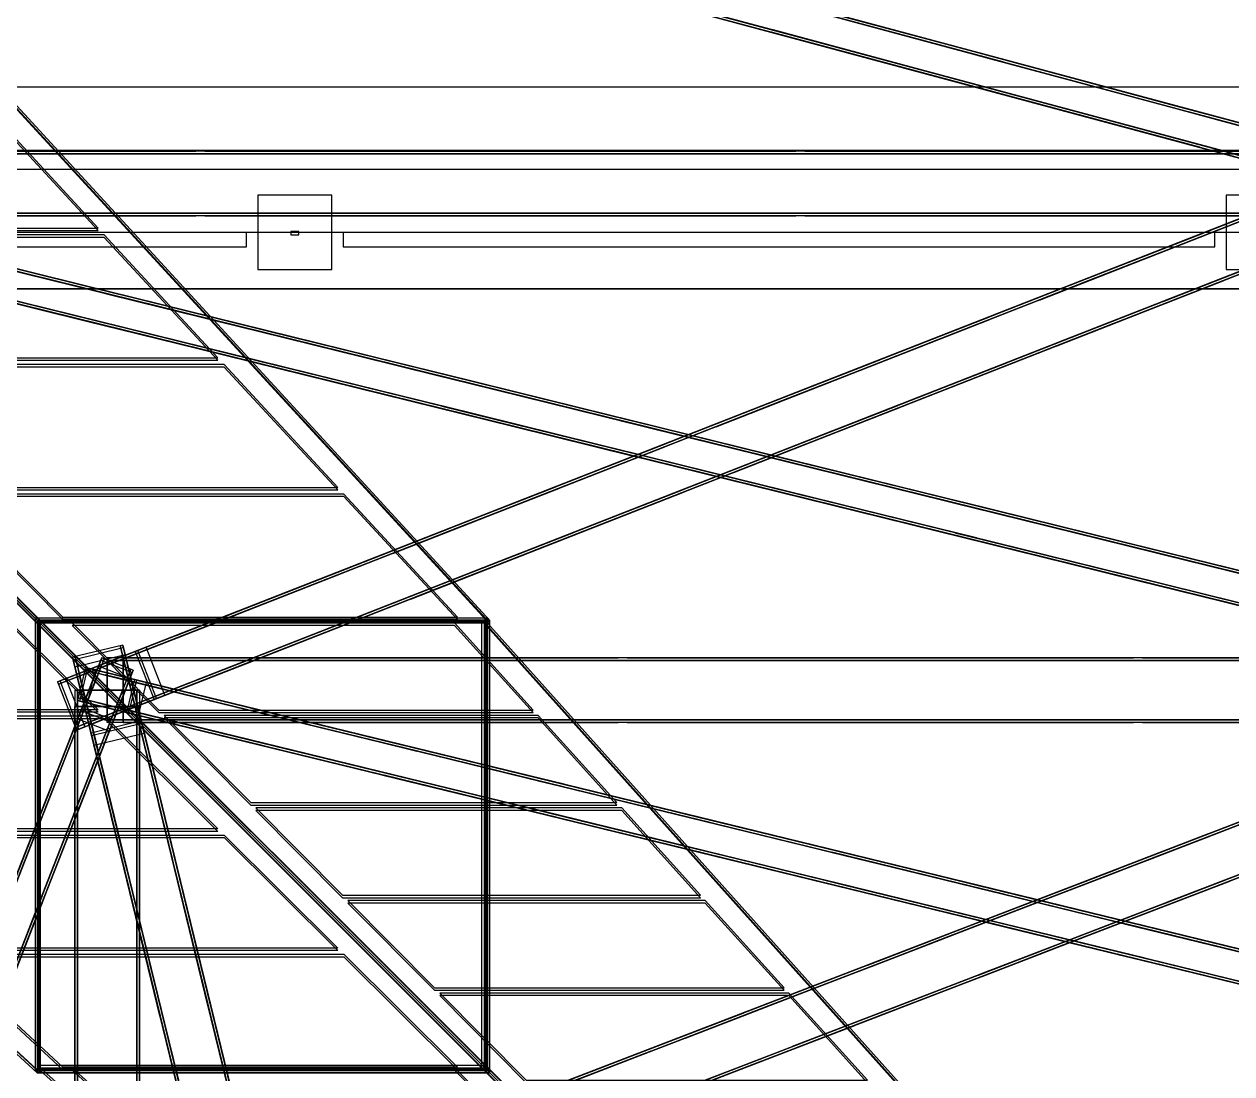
# Model space of a CAD drawing. Header units: millimetres. Extents: x -52000 to 48850, y -48850 to 51750.
# Drawn here: x -19677 to -12194, y 16786 to 23291 of the extents above; entities that cross this region are included whole.
import ezdxf

# ---------------------------------------------------------------- set-up
doc = ezdxf.new("R2010")
doc.units = ezdxf.units.MM
doc.layers.add('D-STR-BASE', color=7, linetype='Continuous', lineweight=25)
doc.layers.add('D-STR-STRC', color=7, linetype='Continuous', lineweight=25)

msp = doc.modelspace()

# ---------------------------------------------------------------- linework, layer by layer
at = {"layer": 'D-STR-BASE'}
for points in [[(-24900, -22900), (24900, -22900), (24900, 22900), (-24900, 22900)], [(24450, 22390), (-24450, 22390), (-24450, 22510), (24450, 22510)], [(24450, 22390), (-24450, 22390), (-24450, 22510), (24450, 22510)], [(-18230, 21770), (-17770, 21770), (-17770, 22230), (-18230, 22230)], [(-12230, 21770), (-11770, 21770), (-11770, 22230), (-12230, 22230)], [(-17975, 22006), (-18025, 22006), (-18025, 21986), (-17975, 21986)], [(24000, 22000), (-24000, 22000), (-24000, 21650), (24000, 21650)], [(24000, 22000), (-24000, 22000), (-24000, 21650), (24000, 21650)], [(24000, 22000), (-24000, 22000), (-24000, 21650), (24000, 21650)], [(24000, 22000), (-24000, 22000), (-24000, 21650), (24000, 21650)], [(24000, 22000), (-24000, 22000), (-24000, 21650), (24000, 21650)], [(24000, 22000), (-24000, 22000), (-24000, 21650), (24000, 21650)], [(24000, 22000), (-24000, 22000), (-24000, 21650), (24000, 21650)], [(24000, 22000), (-24000, 22000), (-24000, 21650), (24000, 21650)], [(-18300, 22000), (-23700, 22000), (-23700, 21910), (-18300, 21910)], [(-18300, 22000), (-23700, 22000), (-23700, 21910), (-18300, 21910)], [(-12300, 22000), (-17700, 22000), (-17700, 21910), (-12300, 21910)], [(-12300, 22000), (-17700, 22000), (-17700, 21910), (-12300, 21910)], [(-23650, -21650), (23650, -21650), (23650, 21650), (-23650, 21650)], [(-23650, -21650), (23650, -21650), (23650, 21650), (-23650, 21650)], [(-23650, -21650), (23650, -21650), (23650, 21650), (-23650, 21650)], [(-23650, -21650), (23650, -21650), (23650, 21650), (-23650, 21650)]]:
    msp.add_lwpolyline(points, close=True, dxfattribs=at)
at = {"layer": 'D-STR-STRC'}
for points in [[(-26505.8, 26520.6), (-26248, 26451.3), (-10999.3, 22353.9), (-11257.1, 22423.1)], [(-26501.7, 26536), (-26243.8, 26466.8), (-10995.1, 22369.3), (-11252.9, 22438.6)], [(-26552, 26348.7), (-26294.2, 26279.4), (-11045.5, 22182), (-11303.3, 22251.2)], [(-26556.2, 26333.2), (-26298.3, 26264), (-11049.6, 22166.5), (-11307.4, 22235.8)], [(-16317.7, 23582.1), (-16136.6, 23533.4), (-14940.4, 23212)], [(-16313.5, 23597.5), (-16132.4, 23548.9), (-14936.3, 23227.5)], [(-16311.7, 23580.5), (-15115.6, 23259.1), (-14934.5, 23210.4)], [(-16307.6, 23595.9), (-15111.4, 23274.5), (-14930.3, 23225.9)], [(-14996.6, 23428), (-14815.5, 23379.3), (-13619.3, 23057.9)], [(-14992.4, 23443.4), (-14811.4, 23394.8), (-13615.2, 23073.4)], [(-14990.7, 23426.4), (-13794.5, 23105), (-13613.4, 23056.3)], [(-14986.5, 23441.8), (-13790.3, 23120.4), (-13609.3, 23071.8)], [(-15046.9, 23240.6), (-14865.9, 23192), (-13669.7, 22870.5)], [(-15042.8, 23256.1), (-14861.7, 23207.4), (-13665.5, 22886)], [(-15041, 23239), (-13844.8, 22917.6), (-13663.8, 22869)], [(-15036.9, 23254.5), (-13840.7, 22933.1), (-13659.6, 22884.4)], [(-13725.9, 23086.5), (-13544.8, 23037.9), (-12348.6, 22716.4)], [(-13721.7, 23102), (-13540.6, 23053.3), (-12344.5, 22731.9)], [(-13719.9, 23084.9), (-12523.8, 22763.5), (-12342.7, 22714.9)], [(-13715.8, 23100.4), (-12519.6, 22779), (-12338.5, 22730.3)], [(-13776.2, 22899.2), (-13595.1, 22850.5), (-12399, 22529.1)], [(-13772.1, 22914.6), (-13591, 22866), (-12394.8, 22544.5)], [(-13766.1, 22913), (-12570, 22591.6), (-12388.9, 22543)], [(-13770.3, 22897.6), (-12574.1, 22576.2), (-12393, 22527.5)], [(-19745.7, 22809), (-22809, 22809), (-19596.1, 19596.1), (-16792.8, 19596.1)], [(-19745.7, 22793.4), (-22809, 22793.4), (-19596.1, 19580.6), (-16792.8, 19580.6)], [(-19923, 22788), (-22591.4, 22788), (-21834, 22026.7), (-19219.3, 22026.7)], [(-19923, 22772.5), (-22591.4, 22772.5), (-21834, 22011.1), (-19219.3, 22011.1)], [(-12451, 22760.5), (-12269.9, 22711.9), (-11127.8, 22405)], [(-12445.1, 22758.9), (-11302.9, 22452), (-11121.9, 22403.4)], [(-12455.1, 22745.1), (-12274.1, 22696.4), (-11131.9, 22389.5)], [(-12449.2, 22743.5), (-11307.1, 22436.6), (-11126, 22387.9)], [(-10961.2, 22548.9), (-11458.1, 22354.2), (-19470, 19214.7), (-18973.1, 19409.5)], [(-10955.4, 22534), (-11452.3, 22339.3), (-19464.1, 19199.9), (-18967.2, 19394.6)], [(-12505.5, 22557.7), (-12324.4, 22509.1), (-11182.3, 22202.2)], [(-12501.3, 22573.2), (-12320.2, 22524.5), (-11178.1, 22217.6)], [(-12499.6, 22556.1), (-11357.4, 22249.2), (-11176.4, 22200.6)], [(-12495.4, 22571.6), (-11353.3, 22264.7), (-11172.2, 22216)], [(22302.6, 22486.6), (22302.6, 22486.6), (-22302.6, 22486.6), (-22302.6, 22486.6)], [(-18613, 22502.6), (-18613, 22502.6), (-22202.6, 22502.6), (-22202.6, 22502.6)], [(-18613, 22486.6), (-18613, 22486.6), (-22202.6, 22486.6), (-22202.6, 22486.6)], [(-14895.9, 22502.6), (-14895.9, 22502.6), (-18558, 22502.6), (-18558, 22502.6)], [(-14895.9, 22486.6), (-14895.9, 22486.6), (-18558, 22486.6), (-18558, 22486.6)], [(-11178.8, 22502.6), (-11178.8, 22502.6), (-14840.9, 22502.6), (-14840.9, 22502.6)], [(-11178.8, 22486.6), (-11178.8, 22486.6), (-14840.9, 22486.6), (-14840.9, 22486.6)], [(-22424.8, 22424.4), (-22137.6, 22353.5), (-9416.6, 19214.1), (-9703.8, 19285)], [(-22421, 22439.9), (-22133.8, 22369.1), (-9412.8, 19229.6), (-9700, 19300.5)], [(-22471.3, 22236.1), (-22184.1, 22165.2), (-9463.1, 19025.8), (-9750.3, 19096.6)], [(-22467.5, 22251.6), (-22180.3, 22180.7), (-9459.3, 19041.3), (-9746.5, 19112.2)], [(-10850.3, 22265.8), (-11347.2, 22071.1), (-19359, 18931.7), (-18862.1, 19126.4)], [(-10844.5, 22250.9), (-11341.4, 22056.2), (-19353.2, 18916.8), (-18856.3, 19111.5)], [(-11709, 22255.9), (-12108.8, 22099.2), (-12725.1, 21857.7)], [(-11703.2, 22241), (-12103, 22084.3), (-12719.3, 21842.8)], [(-11697.2, 22260.5), (-12313.4, 22019), (-12713.3, 21862.3)], [(-11691.3, 22245.6), (-12307.6, 22004.1), (-12707.4, 21847.4)], [(22302.6, 22118.6), (22302.6, 22118.6), (-22302.6, 22118.6), (-22302.6, 22118.6)], [(-18613, 22118.6), (-18613, 22118.6), (-22202.6, 22118.6), (-22202.6, 22118.6)], [(-18613, 22102.6), (-18613, 22102.6), (-22202.6, 22102.6), (-22202.6, 22102.6)], [(-14895.9, 22118.6), (-14895.9, 22118.6), (-18558, 22118.6), (-18558, 22118.6)], [(-14895.9, 22102.6), (-14895.9, 22102.6), (-18558, 22102.6), (-18558, 22102.6)], [(-11178.8, 22118.6), (-11178.8, 22118.6), (-14840.9, 22118.6), (-14840.9, 22118.6)], [(-11178.8, 22102.6), (-11178.8, 22102.6), (-14840.9, 22102.6), (-14840.9, 22102.6)], [(-19180.6, 21984.8), (-21792.4, 21984.8), (-21035, 21223.5), (-18476.9, 21223.5)], [(-19180.6, 21969.3), (-21792.4, 21969.3), (-21035, 21207.9), (-18476.9, 21207.9)], [(-12376.6, 21994.2), (-12776.5, 21837.6), (-13392.7, 21596.1)], [(-12370.8, 21979.4), (-12770.6, 21822.7), (-13386.9, 21581.2)], [(-12364.8, 21998.9), (-12981.1, 21757.4), (-13380.9, 21600.7)], [(-12359, 21984), (-12975.3, 21742.5), (-13375.1, 21585.8)], [(-11598.1, 21972.8), (-11997.9, 21816.1), (-12614.2, 21574.7)], [(-11592.2, 21957.9), (-11992.1, 21801.2), (-12608.3, 21559.8)], [(-11586.3, 21977.5), (-12202.5, 21736), (-12602.4, 21579.3)], [(-11580.4, 21962.6), (-12196.7, 21721.1), (-12596.5, 21564.4)], [(-20227.6, 21882.1), (-20025.9, 21832.4), (-19034.7, 21587.8)], [(-20227.3, 21882.1), (-19236.2, 21637.5), (-19034.5, 21587.7)], [(-20223.8, 21897.7), (-20022, 21847.9), (-19030.9, 21603.3)], [(-20223.5, 21897.6), (-19232.4, 21653), (-19030.6, 21603.2)], [(-20270.2, 21709.3), (-20068.5, 21659.5), (-19077.4, 21414.9)], [(-20270, 21709.3), (-19278.8, 21464.7), (-19077.1, 21414.9)], [(-13044.3, 21732.6), (-13444.1, 21576), (-14060.4, 21334.5)], [(-13038.5, 21717.7), (-13438.3, 21561.1), (-14054.6, 21319.6)], [(-13032.5, 21737.3), (-13648.7, 21495.8), (-14048.6, 21339.1)], [(-13026.6, 21722.4), (-13642.9, 21480.9), (-14042.8, 21324.2)], [(-12265.7, 21711.2), (-12665.6, 21554.5), (-13281.8, 21313)], [(-12253.9, 21715.8), (-12870.2, 21474.4), (-13270, 21317.7)], [(-20274.1, 21693.8), (-20072.4, 21644), (-19081.2, 21399.4)], [(-20273.8, 21693.7), (-19282.7, 21449.1), (-19080.9, 21399.3)], [(-19163.7, 21636.1), (-18962, 21586.3), (-17970.8, 21341.7)], [(-19163.4, 21636), (-18172.3, 21391.4), (-17970.5, 21341.6)], [(-12259.9, 21696.3), (-12659.7, 21539.6), (-13276, 21298.1)], [(-12248.1, 21700.9), (-12864.3, 21459.5), (-13264.2, 21302.8)], [(-19167.5, 21620.5), (-18965.8, 21570.7), (-17974.6, 21326.1)], [(-19167.3, 21620.5), (-18176.1, 21375.9), (-17974.4, 21326.1)], [(-19214, 21432.2), (-19012.3, 21382.4), (-18021.1, 21137.8)], [(-19213.7, 21432.1), (-18222.6, 21187.5), (-18020.9, 21137.7)], [(-19210.2, 21447.7), (-19008.4, 21397.9), (-18017.3, 21153.3)], [(-19209.9, 21447.7), (-18218.8, 21203), (-18017, 21153.3)], [(-13712, 21471), (-14111.8, 21314.3), (-14728.1, 21072.9)], [(-13706.1, 21456.1), (-14106, 21299.4), (-14722.2, 21058)], [(-13700.1, 21475.6), (-14316.4, 21234.2), (-14716.2, 21077.5)], [(-13694.3, 21460.7), (-14310.6, 21219.3), (-14710.4, 21062.6)], [(-12933.4, 21449.6), (-13333.2, 21292.9), (-13949.5, 21051.4)], [(-12927.5, 21434.7), (-13327.4, 21278), (-13943.7, 21036.5)], [(-12921.6, 21454.2), (-13537.8, 21212.7), (-13937.7, 21056.1)], [(-12915.7, 21439.3), (-13532, 21197.8), (-13931.8, 21041.2)], [(-18107.4, 21358.9), (-17905.7, 21309.1), (-16914.5, 21064.5)], [(-18107.2, 21358.8), (-17116, 21114.2), (-16914.3, 21064.5)], [(-18103.6, 21374.4), (-17901.9, 21324.7), (-16910.7, 21080)], [(-18103.4, 21374.4), (-17112.2, 21129.8), (-16910.5, 21080)], [(-18438.2, 21181.6), (-20993.4, 21181.6), (-20236, 20420.2), (-17734.5, 20420.2)], [(-18150.1, 21186.1), (-17948.4, 21136.3), (-16957.2, 20891.7)], [(-18149.8, 21186), (-17158.7, 20941.4), (-16956.9, 20891.6)], [(-14379.6, 21209.4), (-14779.4, 21052.7), (-15395.7, 20811.2)], [(-14373.8, 21194.5), (-14773.6, 21037.8), (-15389.9, 20796.3)], [(-14367.8, 21214), (-14984.1, 20972.5), (-15383.9, 20815.9)], [(-14362, 21199.1), (-14978.2, 20957.6), (-15378.1, 20801)], [(-13601, 21188), (-14000.9, 21031.3), (-14617.1, 20789.8)], [(-13589.2, 21192.6), (-14205.5, 20951.1), (-14605.3, 20794.4)], [(-13583.4, 21177.7), (-14199.7, 20936.2), (-14599.5, 20779.5)], [(-18438.2, 21166.1), (-20993.4, 21166.1), (-20236, 20404.7), (-17734.5, 20404.7)], [(-18153.9, 21170.6), (-17952.2, 21120.8), (-16961, 20876.2)], [(-18153.7, 21170.5), (-17162.5, 20925.9), (-16960.8, 20876.1)], [(-17043.5, 21112.8), (-16841.8, 21063), (-15850.6, 20818.4)], [(-17043.3, 21112.8), (-16052.1, 20868.2), (-15850.4, 20818.4)], [(-13595.2, 21173.1), (-13995, 21016.4), (-14611.3, 20774.9)], [(-17047.3, 21097.3), (-16845.6, 21047.5), (-15854.5, 20802.9)], [(-17047.1, 21097.2), (-16055.9, 20852.6), (-15854.2, 20802.8)], [(-17093.8, 20908.9), (-16892.1, 20859.2), (-15900.9, 20614.5)], [(-17093.6, 20908.9), (-16102.4, 20664.3), (-15900.7, 20614.5)], [(-17090, 20924.5), (-16888.3, 20874.7), (-15897.1, 20630.1)], [(-17089.8, 20924.4), (-16098.6, 20679.8), (-15896.9, 20630)], [(-15047.3, 20947.8), (-15447.1, 20791.1), (-16063.4, 20549.6)], [(-15041.4, 20932.9), (-15441.3, 20776.2), (-16057.5, 20534.7)], [(-15035.4, 20952.4), (-15651.7, 20710.9), (-16051.6, 20554.2)], [(-15029.6, 20937.5), (-15645.9, 20696), (-16045.7, 20539.3)], [(-14268.7, 20926.3), (-14668.5, 20769.7), (-15284.8, 20528.2)], [(-14262.9, 20911.4), (-14662.7, 20754.8), (-15279, 20513.3)], [(-14256.9, 20931), (-14873.1, 20689.5), (-15273, 20532.8)], [(-14251, 20916.1), (-14867.3, 20674.6), (-15267.2, 20517.9)], [(-15987.3, 20835.7), (-15785.5, 20785.9), (-14794.4, 20541.3)], [(-15987, 20835.6), (-14995.9, 20591), (-14794.1, 20541.2)], [(-15983.4, 20851.2), (-15781.7, 20801.4), (-14790.5, 20556.8)], [(-15983.2, 20851.1), (-14992, 20606.5), (-14790.3, 20556.8)], [(-15714.9, 20686.2), (-16114.8, 20529.5), (-16731, 20288)], [(-15709.1, 20671.3), (-16108.9, 20514.6), (-16725.2, 20273.1)], [(-15703.1, 20690.8), (-16319.4, 20449.3), (-16719.2, 20292.6)], [(-15697.3, 20675.9), (-16313.5, 20434.4), (-16713.4, 20277.7)], [(-16029.9, 20662.9), (-15828.2, 20613.1), (-14837, 20368.5)], [(-16029.7, 20662.8), (-15038.5, 20418.2), (-14836.8, 20368.4)], [(-14936.3, 20664.7), (-15336.2, 20508), (-15952.5, 20266.6)], [(-14924.5, 20669.4), (-15540.8, 20427.9), (-15940.6, 20271.2)], [(-14918.7, 20654.5), (-15535, 20413), (-15934.8, 20256.3)], [(-16033.7, 20647.3), (-15832, 20597.5), (-14840.9, 20352.9)], [(-16033.5, 20647.3), (-15042.3, 20402.7), (-14840.6, 20352.9)], [(-14930.5, 20649.8), (-15330.4, 20493.2), (-15946.6, 20251.7)], [(-14923.3, 20589.6), (-14721.6, 20539.8), (-13730.5, 20295.2)], [(-14923.1, 20589.5), (-13931.9, 20344.9), (-13730.2, 20295.1)], [(-14927.2, 20574.1), (-14725.5, 20524.3), (-13734.3, 20279.7)], [(-14926.9, 20574), (-13935.8, 20329.4), (-13734.1, 20279.6)], [(-16370.8, 20429.2), (-16987, 20187.7), (-17386.9, 20031)], [(-17695.8, 20378.4), (-20194.3, 20378.4), (-19436.9, 19617), (-16992.1, 19617)], [(-17695.8, 20362.8), (-20194.3, 20362.8), (-19436.9, 19601.5), (-16992.1, 19601.5)], [(-16382.6, 20424.5), (-16782.4, 20267.9), (-17398.7, 20026.4)], [(-16376.7, 20409.6), (-16776.6, 20253), (-17392.8, 20011.5)], [(-16364.9, 20414.3), (-16981.2, 20172.8), (-17381, 20016.1)], [(-15604, 20403.1), (-16003.8, 20246.4), (-16620.1, 20004.9)], [(-15598.2, 20388.2), (-15998, 20231.5), (-16614.3, 19990.1)], [(-15592.2, 20407.7), (-16208.5, 20166.3), (-16608.3, 20009.6)], [(-15586.4, 20392.8), (-16202.6, 20151.4), (-16602.5, 19994.7)], [(-14973.7, 20385.7), (-14771.9, 20335.9), (-13780.8, 20091.3)], [(-14973.4, 20385.6), (-13982.3, 20141), (-13780.5, 20091.2)], [(-14969.8, 20401.2), (-14768.1, 20351.5), (-13776.9, 20106.8)], [(-14969.6, 20401.2), (-13978.4, 20156.6), (-13776.7, 20106.8)], [(-13867.1, 20312.4), (-13665.4, 20262.6), (-12674.2, 20018)], [(-13866.9, 20312.4), (-12875.7, 20067.8), (-12674, 20018)], [(-13863.3, 20328), (-13661.5, 20278.2), (-12670.4, 20033.6)], [(-13863, 20327.9), (-12871.9, 20083.3), (-12670.1, 20033.5)], [(-17050.2, 20162.9), (-17450.1, 20006.2), (-18066.3, 19764.8)], [(-17044.4, 20148), (-17444.2, 19991.3), (-18060.5, 19749.9)], [(-17038.4, 20167.5), (-17654.7, 19926.1), (-18054.5, 19769.4)], [(-17032.6, 20152.6), (-17648.8, 19911.2), (-18048.7, 19754.5)], [(-16271.7, 20141.5), (-16671.5, 19984.8), (-17287.8, 19743.3)], [(-16259.8, 20146.1), (-16876.1, 19904.6), (-17276, 19748)], [(-16254, 20131.2), (-16870.3, 19889.7), (-17270.1, 19733.1)], [(-13909.7, 20139.6), (-13708, 20089.8), (-12716.9, 19845.2)], [(-13909.5, 20139.6), (-12918.3, 19894.9), (-12716.6, 19845.2)], [(-16265.8, 20126.6), (-16665.7, 19969.9), (-17281.9, 19728.4)], [(-13913.6, 20124.1), (-13711.9, 20074.3), (-12720.7, 19829.7)], [(-13913.3, 20124), (-12922.2, 19879.4), (-12720.5, 19829.6)], [(-12803.2, 20066.3), (-12601.5, 20016.6), (-11610.3, 19772)], [(-12802.9, 20066.3), (-11811.8, 19821.7), (-11610.1, 19771.9)], [(-12807, 20050.8), (-12605.3, 20001), (-11614.1, 19756.4)], [(-12806.8, 20050.8), (-11815.6, 19806.1), (-11613.9, 19756.4)], [(-17706.1, 19905.9), (-18322.3, 19664.4), (-18722.2, 19507.8)], [(-17717.9, 19901.3), (-18117.7, 19744.6), (-18734, 19503.1)], [(-17712, 19886.4), (-18111.9, 19729.7), (-18728.1, 19488.2)], [(-17700.2, 19891), (-18316.5, 19649.5), (-18716.3, 19492.9)], [(-16939.3, 19879.9), (-17339.2, 19723.2), (-17955.4, 19481.7)], [(-16933.5, 19865), (-17333.3, 19708.3), (-17949.6, 19466.8)], [(-16927.5, 19884.5), (-17543.8, 19643), (-17943.6, 19486.3)], [(-16921.7, 19869.6), (-17537.9, 19628.1), (-17937.8, 19471.4)], [(-12853.5, 19862.5), (-12651.8, 19812.7), (-11660.6, 19568.1)], [(-12853.3, 19862.4), (-11862.1, 19617.8), (-11660.4, 19568)], [(-12849.7, 19878), (-12647.9, 19828.2), (-11656.8, 19583.6)], [(-12849.4, 19877.9), (-11858.3, 19633.3), (-11656.5, 19583.5)], [(-22809, 19761.3), (-19745.7, 19761.3), (-16792.8, 16808.4), (-19596.1, 16808.4)], [(-22809, 19745.7), (-19745.7, 19745.7), (-16792.8, 16792.8), (-19596.1, 16792.8)], [(-22591.4, 19741.9), (-19922.9, 19741.9), (-19219.4, 19042.4), (-21834.1, 19042.4)], [(-22591.4, 19726.3), (-19922.9, 19726.3), (-19219.4, 19026.8), (-21834.1, 19026.8)], [(-19609.4, 19609.4), (-19609.4, 16806.4), (-16806.4, 16806.4), (-16806.4, 19609.4)], [(-18385.5, 19639.7), (-18785.4, 19483), (-19364.4, 19256.1)], [(-18379.7, 19624.8), (-18779.5, 19468.1), (-19358.5, 19241.2)], [(-18373.7, 19644.3), (-18952.7, 19417.4), (-19352.6, 19260.7)], [(-18367.9, 19629.4), (-18946.9, 19402.5), (-19346.7, 19245.8)], [(-17607, 19618.3), (-18006.8, 19461.6), (-18623.1, 19220.1)], [(-17595.2, 19622.9), (-18211.4, 19381.4), (-18611.3, 19224.7)], [(-17589.3, 19608), (-18205.6, 19366.5), (-18605.4, 19209.8)], [(-19597.2, 19597.2), (-19597.2, 16823.6), (-19577.2, 16823.6), (-19577.2, 19597.2)], [(-16823.6, 19597.2), (-19597.2, 19597.2), (-16729.9, 16729.9), (-14256.3, 16729.9)], [(-16823.6, 19581.5), (-19597.2, 19581.5), (-16729.9, 16714.2), (-14256.3, 16714.2)], [(-19596.5, 19596.5), (-19596.5, 16824.3), (-16824.3, 16824.3), (-16824.3, 19596.5)], [(-19596.1, 19596.1), (-19596.1, 16792.8), (-19576.1, 16792.8), (-19576.1, 19596.1)], [(-19595.4, 19595.4), (-19595.4, 16793.5), (-16793.5, 16793.5), (-16793.5, 19595.4)], [(-19585.5, 19585.5), (-19585.5, 16814.4), (-16814.4, 16814.4), (-16814.4, 19585.5)], [(-17010.5, 19580.7), (-19379, 19580.7), (-18842.7, 19040.3), (-16522.5, 19040.3)], [(-17010.5, 19565), (-19379, 19565), (-18842.7, 19024.6), (-16522.5, 19024.6)], [(-17601.1, 19603.4), (-18001, 19446.7), (-18617.2, 19205.2)], [(-16823.6, 16823.6), (-16823.6, 19597.2), (-16843.6, 19597.2), (-16843.6, 16823.6)], [(-16792.8, 16792.8), (-16792.8, 19596.1), (-16812.8, 19596.1), (-16812.8, 16792.8)], [(-18856.3, 19111.5), (-18973.1, 19409.5), (-19470, 19214.7), (-19353.2, 18916.8)], [(-18804.9, 19131.7), (-18921.7, 19429.6), (-19418.6, 19234.9), (-19301.8, 18936.9)], [(-19066.9, 19443.5), (-19377.7, 19367.7), (-19374, 19352.5), (-19063.2, 19428.4)], [(-19066.9, 19443.5), (-19377.7, 19367.7), (-19259.4, 18882.7), (-18948.5, 18958.6)], [(-19052, 19382.7), (-19362.9, 19306.9), (-19244.6, 18821.9), (-18933.7, 18897.8)], [(-19082.4, 19439.7), (-18964.1, 18954.8), (-16300.9, 8041.7), (-16419.3, 8526.6)], [(-19066.9, 19443.5), (-18948.5, 18958.6), (-16285.4, 8045.5), (-16403.7, 8530.4)], [(-18856.3, 19111.5), (-18973.1, 19409.5), (-18988.6, 19403.4), (-18871.8, 19105.4)], [(-9375.1, 19414), (-9903, 19210.9), (-16821.4, 16547.7), (-16293.6, 16750.9)], [(-9369.4, 19399.1), (-9897.2, 19195.9), (-16815.7, 16532.8), (-16287.8, 16736)], [(-22464.2, 11026.5), (-22336.4, 11352.6), (-19197, 19364.5), (-19324.8, 19038.4)], [(-22449.3, 11020.7), (-22321.5, 11346.8), (-19182.1, 19358.6), (-19309.9, 19032.6)], [(-19377.7, 19367.7), (-19259.4, 18882.7), (-16596.3, 7969.6), (-16714.6, 8454.5)], [(-19362.2, 19371.5), (-19243.9, 18886.5), (-16580.7, 7973.4), (-16699.1, 8458.3)], [(-19344.9, 18987), (-19149.4, 18910.4), (-19021.6, 19236.5), (-19217.1, 19313.1)], [(-19324.8, 19038.4), (-19129.3, 18961.8), (-19001.5, 19287.9), (-19197, 19364.5)], [(-18274.6, 19356.6), (-18674.5, 19200), (-19253.5, 18973.1)], [(-18268.8, 19341.7), (-18668.6, 19185.1), (-19247.6, 18958.2)], [(-18262.8, 19361.3), (-18841.8, 19134.4), (-19241.7, 18977.7)], [(-18257, 19346.4), (-18836, 19119.5), (-19235.8, 18962.8)], [(-19203.1, 19349), (-19007.6, 19272.3), (-19001.5, 19287.9), (-19197, 19364.5)], [(-19163.1, 18963.1), (-19163.1, 19363.1), (-19163.1, 19363.1), (-19163.1, 18963.1)], [(19163.1, 19347.1), (19163.1, 19347.1), (-19163.1, 19347.1), (-19163.1, 19347.1)], [(-15996.8, 19363.1), (-15996.8, 19363.1), (-19063.1, 19363.1), (-19063.1, 19363.1)], [(-19063.1, 18963.1), (-19063.1, 19363.1), (-19063.1, 19363.1), (-19063.1, 18963.1)], [(-15996.8, 19347.1), (-15996.8, 19347.1), (-19063.1, 19347.1), (-19063.1, 19347.1)], [(-19053.5, 19321.3), (-18857.2, 18516.7), (-18761.9, 18126.5)], [(-19051.9, 19314.5), (-18956.6, 18924.3), (-18760.3, 18119.8)], [(-19038, 19325.1), (-18841.6, 18520.5), (-18746.4, 18130.3)], [(-19036.3, 19318.3), (-18941.1, 18928.1), (-18744.7, 18123.6)], [(-12802.9, 19363.1), (-12802.9, 19363.1), (-15941.8, 19363.1), (-15941.8, 19363.1)], [(-12802.9, 19347.1), (-12802.9, 19347.1), (-15941.8, 19347.1), (-15941.8, 19347.1)], [(-9609.1, 19363.1), (-9609.1, 19363.1), (-12747.9, 19363.1), (-12747.9, 19363.1)], [(-9609.1, 19347.1), (-9609.1, 19347.1), (-12747.9, 19347.1), (-12747.9, 19347.1)], [(-22283.6, 10955.8), (-22155.8, 11281.9), (-19016.4, 19293.7), (-19144.2, 18967.6)], [(-22268.7, 10949.9), (-22140.9, 11276), (-19001.5, 19287.9), (-19129.3, 18961.8)], [(-19559.6, 18439.1), (-19332.7, 19018.1), (-19243, 19247.1)], [(-19555, 18450.9), (-19465.3, 18679.9), (-19238.4, 19258.9)], [(-19544.7, 18433.2), (-19317.9, 19012.2), (-19228.1, 19241.3)], [(-19540.1, 18445), (-19450.4, 18674.1), (-19223.5, 19253.1)], [(-19348.8, 19249.2), (-19152.5, 18444.7), (-19057.3, 18054.4)], [(-19347.2, 19242.5), (-19252, 18852.2), (-19055.6, 18047.7)], [(-19297.4, 19304), (-19347.1, 19100), (-19332, 19096.3), (-19282.2, 19300.3)], [(-19297.4, 19304), (-19347.1, 19100), (-19028.9, 19022.3), (-18979.1, 19226.3)], [(-19333.3, 19253), (-19137, 18448.4), (-19041.7, 18058.2)], [(-19331.6, 19246.3), (-19236.4, 18856), (-19040.1, 18051.5)], [(-19301.2, 19288.4), (-18982.9, 19210.8), (-8069.8, 16547.6), (-8388, 16625.3)], [(-19297.4, 19304), (-18979.1, 19226.3), (-8066, 16563.2), (-8384.2, 16640.8)], [(-19236.6, 19289.1), (-19286.3, 19085.1), (-18968.1, 19007.5), (-18918.3, 19211.5)], [(-19182.7, 19259.5), (-18378.1, 19063.2), (-18154.6, 19008.6)], [(-19178.9, 19275.1), (-18374.3, 19078.7), (-18150.8, 19024.2)], [(-19175.9, 19257.9), (-18952.4, 19203.3), (-18147.9, 19007)], [(-19172.2, 19273.4), (-18948.6, 19218.9), (-18144.1, 19022.5)], [(-19337.7, 18922.9), (-19454.4, 19220.8), (-19470, 19214.7), (-19353.2, 18916.8)], [(-19379, 18368.3), (-19152.1, 18947.3), (-19062.4, 19176.3)], [(-19374.4, 18380.1), (-19284.6, 18609.1), (-19057.7, 19188.1)], [(-19364.1, 18362.4), (-19137.2, 18941.4), (-19047.5, 19170.5)], [(-18963.1, 19163.1), (-19363.1, 19163.1), (-19363.1, 19163.1), (-18963.1, 19163.1)], [(-19359.5, 18374.3), (-19269.7, 18603.3), (-19042.8, 19182.3)], [(-19347.1, 19163.1), (-19347.1, 19163.1), (-19347.1, -19163.1), (-19347.1, -19163.1)], [(-18994.3, 19230), (-19044.1, 19026), (-19028.9, 19022.3), (-18979.1, 19226.3)], [(-18979.1, 19163.1), (-18979.1, 19163.1), (-18979.1, -19163.1), (-18979.1, -19163.1)], [(-19347.1, 19100), (-19028.9, 19022.3), (-8115.8, 16359.2), (-8434, 16436.8)], [(-19343.4, 19115.5), (-19025.1, 19037.8), (-8112, 16374.7), (-8430.2, 16452.4)], [(-19224.9, 19086.6), (-18420.3, 18890.3), (-18196.8, 18835.7)], [(-19218.1, 19084.9), (-18994.6, 19030.4), (-18190.1, 18834.1)], [(-9265.9, 19130.3), (-9793.8, 18927.2), (-16712.2, 16264), (-16184.3, 16467.2)], [(-9260.2, 19115.4), (-9788, 18912.2), (-16706.4, 16249.1), (-16178.6, 16452.3)], [(-19363.1, 19063.1), (-19363.1, 19063.1), (-19363.1, 15996.8), (-19363.1, 15996.8)], [(-18963.1, 19063.1), (-19363.1, 19063.1), (-19363.1, 19063.1), (-18963.1, 19063.1)], [(-19347.1, 19063.1), (-19347.1, 19063.1), (-19347.1, 15996.8), (-19347.1, 15996.8)], [(-19324.8, 19038.4), (-19129.3, 18961.8), (-19123.2, 18977.3), (-19318.7, 19053.9)], [(-19228.7, 19071), (-18424.1, 18874.7), (-18200.6, 18820.2)], [(-19221.9, 19069.4), (-18998.4, 19014.9), (-18193.9, 18818.5)], [(-18979.1, 19063.1), (-18979.1, 19063.1), (-18979.1, 15996.8), (-18979.1, 15996.8)], [(-18963.1, 19063.1), (-18963.1, 19063.1), (-18963.1, 15996.8), (-18963.1, 15996.8)], [(-18317.3, 19048.3), (-17468.7, 18841.3), (-17245.2, 18786.7)], [(-18313.5, 19063.9), (-17464.9, 18856.8), (-17241.4, 18802.2)], [(-18310.6, 19046.7), (-18087.1, 18992.2), (-17238.4, 18785.1)], [(-18306.8, 19062.2), (-18083.3, 19007.7), (-17234.6, 18800.6)], [(-21792.3, 19003.7), (-19180.5, 19003.7), (-18477, 18304.2), (-21035.1, 18304.2)], [(-21792.3, 18988.1), (-19180.5, 18988.1), (-18477, 18288.5), (-21035.1, 18288.5)], [(-18952.2, 18973.7), (-19263.1, 18897.9), (-19259.4, 18882.7), (-18948.5, 18958.6)], [(19163.1, 18979.1), (19163.1, 18979.1), (-19163.1, 18979.1), (-19163.1, 18979.1)], [(-15996.8, 18979.1), (-15996.8, 18979.1), (-19063.1, 18979.1), (-19063.1, 18979.1)], [(-15996.8, 18963.1), (-15996.8, 18963.1), (-19063.1, 18963.1), (-19063.1, 18963.1)], [(-16492.6, 19007.2), (-18809.9, 19007.2), (-18273.6, 18466.9), (-16004.7, 18466.9)], [(-16492.6, 18991.5), (-18809.9, 18991.5), (-18273.6, 18451.2), (-16004.7, 18451.2)], [(-12802.9, 18979.1), (-12802.9, 18979.1), (-15941.8, 18979.1), (-15941.8, 18979.1)], [(-12802.9, 18963.1), (-12802.9, 18963.1), (-15941.8, 18963.1), (-15941.8, 18963.1)], [(-9609.1, 18979.1), (-9609.1, 18979.1), (-12747.9, 18979.1), (-12747.9, 18979.1)], [(-9609.1, 18963.1), (-9609.1, 18963.1), (-12747.9, 18963.1), (-12747.9, 18963.1)], [(-18363.3, 18859.9), (-17514.7, 18652.8), (-17291.2, 18598.2)], [(-18359.5, 18875.4), (-17510.9, 18668.3), (-17287.4, 18613.8)], [(-18356.6, 18858.2), (-18133.1, 18803.7), (-17284.4, 18596.6)], [(-18352.8, 18873.8), (-18129.3, 18819.2), (-17280.6, 18612.1)], [(-17407.9, 18826.4), (-16559.3, 18619.3), (-16335.8, 18564.8)], [(-17404.1, 18842), (-16555.5, 18634.9), (-16332, 18580.3)], [(-17401.2, 18824.8), (-17177.6, 18770.2), (-16329, 18563.1)], [(-17397.4, 18840.3), (-17173.9, 18785.8), (-16325.2, 18578.7)], [(-17453.9, 18637.9), (-16605.3, 18430.9), (-16381.7, 18376.3)], [(-17450.1, 18653.5), (-16601.5, 18446.4), (-16378, 18391.9)], [(-17447.2, 18636.3), (-17223.6, 18581.8), (-16375, 18374.7)], [(-17443.4, 18651.8), (-17219.8, 18597.3), (-16371.2, 18390.2)], [(-19821.3, 17771.4), (-19579.8, 18387.7), (-19490, 18616.7)], [(-19816.6, 17783.2), (-19726.9, 18012.3), (-19485.4, 18628.5)], [(-19806.4, 17765.6), (-19564.9, 18381.8), (-19475.1, 18610.9)], [(-19801.7, 17777.4), (-19712, 18006.4), (-19470.5, 18622.7)], [(-16498.5, 18604.5), (-15649.9, 18397.4), (-15426.3, 18342.8)], [(-16494.7, 18620), (-15646.1, 18412.9), (-15422.5, 18358.4)], [(-16491.7, 18602.8), (-16268.2, 18548.3), (-15419.6, 18341.2)], [(-16488, 18618.4), (-16264.4, 18563.8), (-15415.8, 18356.7)], [(-19640.6, 17700.6), (-19399.1, 18316.9), (-19309.4, 18545.9)], [(-19636, 17712.4), (-19546.2, 17941.5), (-19304.8, 18557.7)], [(-19625.7, 17694.8), (-19384.2, 18311), (-19294.5, 18540.1)], [(-19621.1, 17706.6), (-19531.4, 17935.6), (-19289.9, 18551.9)], [(-11763.4, 18494.7), (-12188.1, 18331.2), (-12721, 18126.1)], [(-11745.9, 18501.4), (-12278.8, 18296.3), (-12703.5, 18132.8)], [(-11740.2, 18486.5), (-12273, 18281.4), (-12697.8, 18117.9)], [(-18842.3, 18455.9), (-18635.2, 17607.3), (-18540, 17217.1)], [(-18840.7, 18449.2), (-18745.5, 18059), (-18538.4, 17210.3)], [(-18826.8, 18459.7), (-18619.7, 17611.1), (-18524.5, 17220.9)], [(-18825.1, 18453), (-18729.9, 18062.8), (-18522.8, 17214.1)], [(-15974.8, 18433.8), (-18240.8, 18433.8), (-17704.5, 17893.4), (-15486.9, 17893.4)], [(-15974.8, 18418), (-18240.8, 18418), (-17704.5, 17877.7), (-15486.9, 17877.7)], [(-16544.5, 18416), (-15695.8, 18208.9), (-15472.3, 18154.4)], [(-16540.7, 18431.6), (-15692.1, 18224.5), (-15468.5, 18169.9)], [(-16537.7, 18414.4), (-16314.2, 18359.8), (-15465.6, 18152.7)], [(-16533.9, 18429.9), (-16310.4, 18375.4), (-15461.8, 18168.3)], [(-11757.6, 18479.8), (-12182.4, 18316.3), (-12715.2, 18111.2)], [(-19137.7, 18383.9), (-18930.6, 17535.2), (-18835.3, 17145)], [(-19136, 18377.1), (-19040.8, 17986.9), (-18833.7, 17138.3)], [(-19122.1, 18387.6), (-18915, 17539), (-18819.8, 17148.8)], [(-19120.5, 18380.9), (-19025.2, 17990.7), (-18818.2, 17142.1)], [(-15589.1, 18382.6), (-14740.4, 18175.5), (-14516.9, 18120.9)], [(-15585.3, 18398.1), (-14736.6, 18191), (-14513.1, 18136.5)], [(-15582.3, 18380.9), (-15358.8, 18326.4), (-14510.2, 18119.3)], [(-15578.5, 18396.5), (-15355, 18341.9), (-14506.4, 18134.8)], [(-20993.3, 18265.5), (-18438.1, 18265.5), (-17734.6, 17565.9), (-20236, 17565.9)], [(-12339.9, 18272.8), (-12764.7, 18109.3), (-13297.5, 17904.2)], [(-12322.5, 18279.5), (-12855.3, 18074.4), (-13280.1, 17910.9)], [(-12316.7, 18264.6), (-12849.6, 18059.5), (-13274.3, 17896)], [(-20993.3, 18249.9), (-18438.1, 18249.9), (-17734.6, 17550.3), (-20236, 17550.3)], [(-15635, 18194.1), (-14786.4, 17987), (-14562.9, 17932.5)], [(-15631.3, 18209.6), (-14782.6, 18002.5), (-14559.1, 17948)], [(-15628.3, 18192.4), (-15404.8, 18137.9), (-14556.2, 17930.8)], [(-15624.5, 18208), (-15401, 18153.4), (-14552.4, 17946.4)], [(-12334.2, 18257.9), (-12758.9, 18094.4), (-13291.8, 17889.2)], [(-11654.2, 18211), (-12078.9, 18047.5), (-12611.8, 17842.4)], [(-11648.4, 18196.1), (-12073.2, 18032.6), (-12606, 17827.5)], [(-11636.7, 18217.7), (-12169.6, 18012.6), (-12594.3, 17849.1)], [(-11631, 18202.8), (-12163.8, 17997.7), (-12588.6, 17834.2)], [(-14679.6, 18160.6), (-13831, 17953.5), (-13607.5, 17899)], [(-14675.8, 18176.2), (-13827.2, 17969.1), (-13603.7, 17914.5)], [(-14672.9, 18159), (-14449.4, 18104.4), (-13600.7, 17897.4)], [(-14669.1, 18174.5), (-14445.6, 18120), (-13596.9, 17912.9)], [(-12916.5, 18050.9), (-13341.2, 17887.4), (-13874.1, 17682.3)], [(-12910.7, 18035.9), (-13335.5, 17872.4), (-13868.3, 17667.3)], [(-12899, 18057.6), (-13431.9, 17852.5), (-13856.6, 17689)], [(-12893.2, 18042.7), (-13426.1, 17837.5), (-13850.9, 17674)], [(-14725.6, 17972.2), (-13877, 17765.1), (-13653.5, 17710.5)], [(-14721.8, 17987.7), (-13873.2, 17780.6), (-13649.7, 17726.1)], [(-14718.9, 17970.5), (-14495.4, 17916), (-13646.7, 17708.9)], [(-14715.1, 17986.1), (-14491.6, 17931.5), (-13642.9, 17724.4)], [(-12230.7, 17989.1), (-12655.5, 17825.6), (-13188.3, 17620.5)], [(-12225, 17974.2), (-12649.7, 17810.7), (-13182.6, 17605.5)], [(-12213.2, 17995.8), (-12746.1, 17790.7), (-13170.9, 17627.2)], [(-12207.5, 17980.9), (-12740.4, 17775.8), (-13165.1, 17612.3)], [(-19897.6, 17044.8), (-19807.9, 17273.8), (-19566.4, 17890.1)], [(-13770.2, 17938.7), (-12921.6, 17731.6), (-12698, 17677.1)], [(-13766.4, 17954.2), (-12917.8, 17747.2), (-12694.2, 17692.6)], [(-13763.5, 17937.1), (-13539.9, 17882.5), (-12691.3, 17675.4)], [(-13759.7, 17952.6), (-13536.1, 17898.1), (-12687.5, 17691)], [(-19902.2, 17033), (-19660.8, 17649.2), (-19571, 17878.3)], [(-19887.3, 17027.1), (-19645.9, 17643.4), (-19556.1, 17872.4)], [(-19882.7, 17038.9), (-19793, 17268), (-19551.5, 17884.2)], [(-15457, 17860.3), (-17671.7, 17860.3), (-17135.4, 17319.9), (-14969, 17319.9)], [(-15457, 17844.6), (-17671.7, 17844.6), (-17135.4, 17304.2), (-14969, 17304.2)], [(-13493, 17828.9), (-13917.7, 17665.4), (-14450.6, 17460.3)], [(-13487.2, 17814), (-13912, 17650.5), (-14444.9, 17445.4)], [(-13475.5, 17835.7), (-14008.4, 17630.5), (-14433.1, 17467)], [(-13469.8, 17820.7), (-14002.6, 17615.6), (-14427.4, 17452.1)], [(-13816.2, 17750.2), (-12967.6, 17543.1), (-12744, 17488.6)], [(-13812.4, 17765.8), (-12963.8, 17558.7), (-12740.2, 17504.1)], [(-13809.5, 17748.6), (-13585.9, 17694), (-12737.3, 17487)], [(-13805.7, 17764.1), (-13582.1, 17709.6), (-12733.5, 17502.5)], [(-12807.2, 17767.2), (-13232, 17603.7), (-13764.9, 17398.5)], [(-12801.5, 17752.2), (-13226.2, 17588.7), (-13759.1, 17383.6)], [(-12789.8, 17773.9), (-13322.6, 17568.8), (-13747.4, 17405.3)], [(-12784, 17759), (-13316.9, 17553.8), (-13741.6, 17390.3)], [(-12860.8, 17716.8), (-12012.1, 17509.7), (-11788.6, 17455.1)], [(-12857, 17732.3), (-12008.4, 17525.2), (-11784.8, 17470.7)], [(-12854, 17715.1), (-12630.5, 17660.6), (-11781.9, 17453.5)], [(-12850.2, 17730.7), (-12626.7, 17676.1), (-11778.1, 17469)], [(-14069.5, 17607), (-14494.3, 17443.5), (-15027.1, 17238.4)], [(-14063.8, 17592.1), (-14488.5, 17428.6), (-15021.4, 17223.5)], [(-14052.1, 17613.7), (-14584.9, 17408.6), (-15009.7, 17245.1)], [(-14046.3, 17598.8), (-14579.2, 17393.7), (-15003.9, 17230.2)], [(-20194.2, 17527.3), (-17695.8, 17527.3), (-16992.2, 16827.7), (-19437, 16827.7)], [(-20194.2, 17511.7), (-17695.8, 17511.7), (-16992.2, 16812.1), (-19437, 16812.1)], [(-18620.4, 17546.5), (-18413.3, 16697.9), (-18318.1, 16307.6)], [(-18618.8, 17539.8), (-18523.5, 17149.5), (-18316.4, 16300.9)], [(-18604.9, 17550.3), (-18397.8, 16701.7), (-18302.5, 16311.4)], [(-18603.2, 17543.6), (-18508, 17153.3), (-18300.9, 16304.7)], [(-13383.8, 17545.2), (-13808.5, 17381.7), (-14341.4, 17176.6)], [(-13378, 17530.3), (-13802.8, 17366.8), (-14335.6, 17161.7)], [(-13366.3, 17552), (-13899.2, 17346.8), (-14323.9, 17183.3)], [(-13360.6, 17537), (-13893.4, 17331.9), (-14318.2, 17168.4)], [(-12906.8, 17528.3), (-12058.1, 17321.2), (-11834.6, 17266.7)], [(-12903, 17543.9), (-12054.3, 17336.8), (-11830.8, 17282.2)], [(-12900, 17526.7), (-12676.5, 17472.1), (-11827.9, 17265)], [(-12896.2, 17542.2), (-12672.7, 17487.7), (-11824.1, 17280.6)], [(-18915.7, 17474.4), (-18708.6, 16625.8), (-18613.4, 16235.6)], [(-18914.1, 17467.7), (-18818.9, 17077.5), (-18611.8, 16228.8)], [(-18900.2, 17478.2), (-18693.1, 16629.6), (-18597.9, 16239.4)], [(-18898.5, 17471.5), (-18803.3, 17081.3), (-18596.2, 16232.6)], [(-14646.1, 17385.1), (-15070.8, 17221.6), (-15603.7, 17016.5)], [(-14640.3, 17370.2), (-15065.1, 17206.7), (-15597.9, 17001.5)], [(-14628.6, 17391.8), (-15161.5, 17186.7), (-15586.2, 17023.2)], [(-14622.9, 17376.9), (-15155.7, 17171.8), (-15580.5, 17008.3)], [(-14939.1, 17286.8), (-17102.6, 17286.8), (-16566.3, 16746.5), (-14451.2, 16746.5)], [(-13960.3, 17323.3), (-14385.1, 17159.8), (-14917.9, 16954.7)], [(-13954.6, 17308.4), (-14379.3, 17144.9), (-14912.2, 16939.8)], [(-13942.9, 17330), (-14475.7, 17124.9), (-14900.5, 16961.4)], [(-13937.1, 17315.1), (-14470, 17110), (-14894.7, 16946.5)], [(-14939.1, 17271.1), (-17102.6, 17271.1), (-16566.3, 16730.8), (-14451.2, 16730.8)], [(-15222.6, 17163.2), (-15647.3, 16999.7), (-16180.2, 16794.5)], [(-15216.9, 17148.2), (-15641.6, 16984.7), (-16174.5, 16779.6)], [(-15205.1, 17169.9), (-15738, 16964.8), (-16162.7, 16801.3)], [(-15199.4, 17154.9), (-15732.3, 16949.8), (-16157, 16786.3)], [(-14536.9, 17101.4), (-14961.6, 16937.9), (-15494.5, 16732.8)], [(-14531.1, 17086.4), (-14955.9, 16922.9), (-15488.7, 16717.8)], [(-14519.4, 17108.1), (-15052.3, 16903), (-15477, 16739.5)], [(-14513.6, 17093.2), (-15046.5, 16888.1), (-15471.3, 16724.6)], [(-15799.1, 16941.2), (-16223.9, 16777.7), (-16725.1, 16584.8)], [(-15793.4, 16926.3), (-16218.1, 16762.8), (-16719.3, 16569.9)], [(-15781.7, 16948), (-16282.9, 16755), (-16707.6, 16591.5)], [(-15775.9, 16933), (-16277.1, 16740.1), (-16701.9, 16576.6)], [(-19597.2, 16839.3), (-16823.6, 16839.3), (-14256.3, 14272), (-16729.9, 14272)], [(-15113.4, 16879.5), (-15538.1, 16716), (-16071, 16510.8)], [(-15107.6, 16864.5), (-15532.4, 16701), (-16065.3, 16495.9)], [(-15095.9, 16886.2), (-15628.8, 16681.1), (-16053.5, 16517.6)], [(-15090.2, 16871.2), (-15623, 16666.1), (-16047.8, 16502.6)], [(-19597.2, 16823.6), (-16823.6, 16823.6), (-14256.3, 14256.3), (-16729.9, 14256.3)], [(-19378.9, 16824.5), (-17010.4, 16824.5), (-16522.6, 16340.8), (-18842.8, 16340.8)], [(-19378.9, 16808.7), (-17010.4, 16808.7), (-16522.6, 16325), (-18842.8, 16325)]]:
    msp.add_lwpolyline(points, close=True, dxfattribs=at)
for points in [[(-26501.7, 26536), (-11252.9, 22438.6)], [(-26489.4, 26532.7), (-11240.7, 22435.3)], [(-26256.1, 26470.1), (-11007.4, 22372.6)], [(-26243.8, 26466.8), (-10995.1, 22369.3)], [(-26556.2, 26333.2), (-11307.4, 22235.8)], [(-26543.9, 26329.9), (-11295.2, 22232.5)], [(-26310.6, 26267.3), (-11061.9, 22169.8)], [(-26298.3, 26264), (-11049.6, 22166.5)], [(-22809, 22809), (-19596.1, 19596.1)], [(-22789, 22809), (-19576.1, 19596.1)], [(-19765.7, 22809), (-16812.8, 19596.1)], [(-19745.7, 22809), (-16792.8, 19596.1)], [(-10976.7, 22542.8), (-18988.6, 19403.4)], [(-10961.2, 22548.9), (-18973.1, 19409.5)], [(22302.6, 22502.6), (-22302.6, 22502.6)], [(-22421, 22439.9), (-9700, 19300.5)], [(-22407.3, 22436.6), (-9686.3, 19297.1)], [(-22147.5, 22372.4), (-9426.5, 19233)], [(-22133.8, 22369.1), (-9412.8, 19229.6)], [(-11458.1, 22354.2), (-19470, 19214.7)], [(-11442.6, 22360.3), (-19454.4, 19220.8)], [(-22471.3, 22236.1), (-9750.3, 19096.6)], [(-22457.6, 22232.7), (-9736.6, 19093.3)], [(-10860, 22244.9), (-18871.8, 19105.4)], [(-10844.5, 22250.9), (-18856.3, 19111.5)], [(-22197.8, 22168.6), (-9476.8, 19029.1)], [(-22184.1, 22165.2), (-9463.1, 19025.8)], [(22302.6, 22102.6), (-22302.6, 22102.6)], [(-11341.4, 22056.2), (-19353.2, 18916.8)], [(-11325.8, 22062.3), (-19337.7, 18922.9)], [(-22809, 19745.7), (-19596.1, 16792.8)], [(-22789, 19745.7), (-19576.1, 16792.8)], [(-19765.7, 19745.7), (-16812.8, 16792.8)], [(-19745.7, 19745.7), (-16792.8, 16792.8)], [(-19609.4, 19609.4), (-19595.4, 19595.4)], [(-16806.4, 19609.4), (-16793.5, 19595.4)], [(-19597.2, 19597.2), (-16729.9, 16729.9)], [(-19596.5, 19596.5), (-19585.5, 19585.5)], [(-19577.2, 19597.2), (-16709.9, 16729.9)], [(-16843.6, 19597.2), (-14276.3, 16729.9)], [(-16824.3, 19596.5), (-16814.4, 19585.5)], [(-16823.6, 19597.2), (-14256.3, 16729.9)], [(-19066.9, 19443.5), (-16403.7, 8530.4)], [(-19066.9, 19443.5), (-19052, 19382.7)], [(-19063.2, 19428.4), (-16400, 8515.2)], [(-18921.7, 19429.6), (-18973.1, 19409.5)], [(-9391.6, 19407.7), (-16310.1, 16744.6)], [(-9375.1, 19414), (-16293.6, 16750.9)], [(-22342.5, 11337.1), (-19203.1, 19349)], [(-22336.4, 11352.6), (-19197, 19364.5)], [(-19377.7, 19367.7), (-16714.6, 8454.5)], [(-19377.7, 19367.7), (-19362.9, 19306.9)], [(-19374, 19352.5), (-16710.9, 8439.4)], [(-19217.1, 19313.1), (-19197, 19364.5)], [(19163.1, 19363.1), (-19163.1, 19363.1)], [(-19063.1, 19363.1), (-19163.1, 19363.1)], [(-22147, 11260.5), (-19007.6, 19272.3)], [(-22140.9, 11276), (-19001.5, 19287.9)], [(-19418.6, 19234.9), (-19470, 19214.7)], [(-19297.4, 19304), (-8384.2, 16640.8)], [(-19297.4, 19304), (-19236.6, 19289.1)], [(-19282.2, 19300.3), (-8369.1, 16637.1)], [(-19021.6, 19236.5), (-19001.5, 19287.9)], [(-19363.1, 19163.1), (-19363.1, -19163.1)], [(-19363.1, 19163.1), (-19363.1, 19063.1)], [(-18994.3, 19230), (-8081.1, 16566.9)], [(-18979.1, 19226.3), (-8066, 16563.2)], [(-18979.1, 19226.3), (-18918.3, 19211.5)], [(-18963.1, 19163.1), (-18963.1, -19163.1)], [(-18963.1, 19163.1), (-18963.1, 19063.1)], [(-9903, 19210.9), (-16821.4, 16547.7)], [(-9886.5, 19217.2), (-16804.9, 16554.1)], [(-19347.1, 19100), (-8434, 16436.8)], [(-19347.1, 19100), (-19286.3, 19085.1)], [(-19332, 19096.3), (-8418.9, 16433.1)], [(-18804.9, 19131.7), (-18856.3, 19111.5)], [(-9276.7, 19109.1), (-16195.1, 16445.9)], [(-9260.2, 19115.4), (-16178.6, 16452.3)], [(-22464.2, 11026.5), (-19324.8, 19038.4)], [(-22458.1, 11042.1), (-19318.7, 19053.9)], [(-19344.9, 18987), (-19324.8, 19038.4)], [(-19044.1, 19026), (-8130.9, 16362.9)], [(-19028.9, 19022.3), (-8115.8, 16359.2)], [(-19028.9, 19022.3), (-18968.1, 19007.5)], [(-22268.7, 10949.9), (-19129.3, 18961.8)], [(-22262.6, 10965.5), (-19123.2, 18977.3)], [(-19301.8, 18936.9), (-19353.2, 18916.8)], [(19163.1, 18963.1), (-19163.1, 18963.1)], [(-19063.1, 18963.1), (-19163.1, 18963.1)], [(-19149.4, 18910.4), (-19129.3, 18961.8)], [(-18952.2, 18973.7), (-16289.1, 8060.6)], [(-18948.5, 18958.6), (-16285.4, 8045.5)], [(-18948.5, 18958.6), (-18933.7, 18897.8)], [(-19263.1, 18897.9), (-16600, 7984.8)], [(-19259.4, 18882.7), (-16596.3, 7969.6)], [(-19259.4, 18882.7), (-19244.6, 18821.9)], [(-9788, 18912.2), (-16706.4, 16249.1)], [(-9771.5, 18918.6), (-16689.9, 16255.4)], [(-19609.4, 16806.4), (-19595.4, 16793.5)], [(-19597.2, 16823.6), (-16729.9, 14256.3)], [(-19596.5, 16824.3), (-19585.5, 16814.4)], [(-19577.2, 16823.6), (-16709.9, 14256.3)], [(-16843.6, 16823.6), (-14276.3, 14256.3)], [(-16824.3, 16824.3), (-16814.4, 16814.4)], [(-16823.6, 16823.6), (-14256.3, 14256.3)], [(-16806.4, 16806.4), (-16793.5, 16793.5)]]:
    msp.add_lwpolyline(points, dxfattribs=at)

doc.saveas('drawing.dxf')
